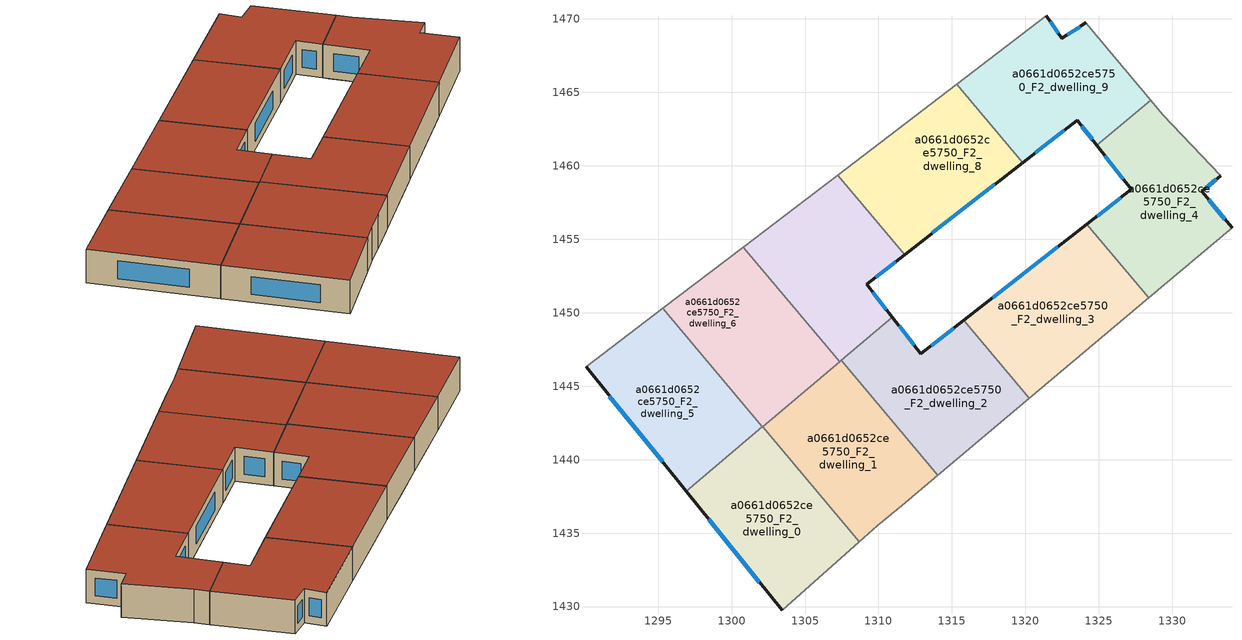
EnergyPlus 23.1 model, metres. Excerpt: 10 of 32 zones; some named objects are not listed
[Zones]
a0661d0652ce5750_F2_dwelling_0
 floor to a0661d0652ce5750_F1_dwelling_0 (EU_floor_Construction): 1302.07,1442.21 1308.5,1434.24 1303.43,1429.76 1296.9,1437.86 z6
 floor to a0661d0652ce5750_F1_dwelling_1 (EU_floor_Construction): 1302.12,1442.25 1308.7,1434.42 1308.5,1434.24 1302.07,1442.21 z6
 wall outside (EU_wall_Construction): 1296.9,1437.86 1303.43,1429.76 z6:9
 wall to a0661d0652ce5750_F2_dwelling_1 (EU_wall_Construction): 1308.7,1434.42 1302.12,1442.25 z6:9
 wall adiabatic (EU_wall_Construction): 1303.43,1429.76 1308.7,1434.42 z6:9
 wall to a0661d0652ce5750_F2_dwelling_5 (EU_wall_Construction): 1302.1,1442.23 1296.9,1437.86 z6:9
 wall to a0661d0652ce5750_F2_dwelling_6 (EU_wall_Construction): 1302.12,1442.25 1302.1,1442.23 z6:9
 window (EU_Window_Construction): 1298.44,1435.96 1301.9,1431.66 z6.7:8.3
 roof outside (EU_roof_Construction): 1308.7,1434.42 1302.12,1442.25 1296.9,1437.86 1303.43,1429.76 z9
a0661d0652ce5750_F2_dwelling_1
 floor to a0661d0652ce5750_F1_dwelling_1 (EU_floor_Construction): 1307.37,1446.67 1313.78,1438.72 1311.62,1436.91 1309.93,1435.5 1308.7,1434.42 1302.12,1442.25 z6
 floor to a0661d0652ce5750_F1_dwelling_2 (EU_floor_Construction): 1307.47,1446.75 1314.04,1438.94 1313.78,1438.72 1307.37,1446.67 z6
 wall to a0661d0652ce5750_F2_dwelling_2 (EU_wall_Construction): 1314.04,1438.94 1307.47,1446.75 z6:9
 wall adiabatic (EU_wall_Construction): 1308.7,1434.42 1309.93,1435.5 1311.62,1436.91 1314.04,1438.94 z6:9
 wall to a0661d0652ce5750_F2_dwelling_6 (EU_wall_Construction): 1307.37,1446.67 1302.12,1442.25 z6:9
 wall to a0661d0652ce5750_F2_dwelling_7 (EU_wall_Construction): 1307.47,1446.75 1307.37,1446.67 z6:9
 roof outside (EU_roof_Construction): 1311.62,1436.91 1314.04,1438.94 1307.47,1446.75 1302.12,1442.25 1308.7,1434.42 1309.93,1435.5 z9
a0661d0652ce5750_F2_dwelling_2
 floor to a0661d0652ce5750_F1_dwelling_2 (EU_floor_Construction): 1315.6,1449.32 1319.96,1443.92 1314.04,1438.94 1307.47,1446.75 1308.62,1447.72 1310.99,1449.63 1312.89,1447.21 z6
 floor to a0661d0652ce5750_F1_dwelling_3 (EU_floor_Construction): 1315.81,1449.49 1320.27,1444.19 1319.96,1443.92 1315.6,1449.32 z6
 floor to a0661d0652ce5750_F1_dwelling_7 (EU_floor_Construction): 1310.95,1449.68 1310.99,1449.63 1308.63,1447.73 z6
 wall outside (EU_wall_Construction): 1315.81,1449.49 1312.89,1447.21 1310.95,1449.68 z6:9
 wall to a0661d0652ce5750_F2_dwelling_3 (EU_wall_Construction): 1320.27,1444.19 1315.81,1449.49 z6:9
 wall adiabatic (EU_wall_Construction): 1314.04,1438.94 1320.27,1444.19 z6:9
 wall to a0661d0652ce5750_F2_dwelling_7 (EU_wall_Construction): 1310.95,1449.68 1307.47,1446.75 z6:9
 window (EU_Window_Construction): 1312.43,1447.79 1311.4,1449.1 / 1315.13,1448.95 1313.58,1447.74 z6.7:8.3
 roof outside (EU_roof_Construction): 1320.27,1444.19 1315.81,1449.49 1312.89,1447.21 1310.95,1449.68 1307.47,1446.75 1314.04,1438.94 z9
a0661d0652ce5750_F2_dwelling_3
 floor to a0661d0652ce5750_F1_dwelling_3 (EU_floor_Construction): 1323.95,1455.84 1328.06,1450.74 1320.27,1444.19 1315.81,1449.49 z6
 floor to a0661d0652ce5750_F1_dwelling_4 (EU_floor_Construction): 1324.18,1456.02 1328.39,1451.02 1328.06,1450.74 1323.95,1455.84 z6
 wall outside (EU_wall_Construction): 1324.18,1456.02 1315.81,1449.49 z6:9
 wall to a0661d0652ce5750_F2_dwelling_4 (EU_wall_Construction): 1328.39,1451.02 1324.18,1456.02 z6:9
 wall adiabatic (EU_wall_Construction): 1320.27,1444.19 1328.39,1451.02 z6:9
 window (EU_Window_Construction): 1322.21,1454.49 1317.78,1451.02 z6.7:8.3
 roof outside (EU_roof_Construction): 1328.39,1451.02 1324.18,1456.02 1315.81,1449.49 1320.27,1444.19 z9
a0661d0652ce5750_F2_dwelling_4
 floor to a0661d0652ce5750_F1_dwelling_4 (EU_floor_Construction): 1329.34,1463.49 1333.29,1459.33 1332.01,1458.26 1334.06,1455.8 1328.39,1451.02 1324.18,1456.02 1327.22,1458.39 1325.14,1461.04 1328.87,1464.05 z6
 floor to a0661d0652ce5750_F1_dwelling_10 (EU_floor_Construction): 1328.52,1464.46 1328.87,1464.05 1325.14,1461.04 1324.86,1461.39 z6
 wall outside (EU_wall_Construction): 1324.86,1461.39 1327.22,1458.39 1324.18,1456.02 / 1334.06,1455.8 1332.01,1458.26 1333.29,1459.33 z6:9
 wall adiabatic (EU_wall_Construction): 1328.39,1451.02 1334.06,1455.8 / 1333.29,1459.33 1329.34,1463.49 1328.52,1464.46 z6:9
 wall to a0661d0652ce5750_F2_dwelling_9 (EU_wall_Construction): 1328.52,1464.46 1324.86,1461.39 z6:9
 window (EU_Window_Construction): 1326.5,1457.83 1324.89,1456.58 / 1325.42,1460.68 1326.66,1459.09 / 1332.31,1458.51 1332.99,1459.08 / 1333.58,1456.37 1332.49,1457.68 z6.7:8.3
 roof outside (EU_roof_Construction): 1334.06,1455.8 1332.01,1458.26 1333.29,1459.33 1329.34,1463.49 1328.52,1464.46 1324.86,1461.39 1327.22,1458.39 1324.18,1456.02 1328.39,1451.02 z9
a0661d0652ce5750_F2_dwelling_5
 floor to a0661d0652ce5750_F1_dwelling_5 (EU_floor_Construction): 1294.62,1449.76 1301.14,1441.68 1296.7,1438.11 1290.09,1446.3 z6
 floor to a0661d0652ce5750_F1_dwelling_0 (EU_floor_Construction): 1301.96,1442.35 1302.07,1442.21 1296.9,1437.86 1296.7,1438.11 z6
 floor to a0661d0652ce5750_F1_dwelling_6 (EU_floor_Construction): 1295.32,1450.29 1301.99,1442.37 1301.14,1441.68 1294.62,1449.76 z6
 wall outside (EU_wall_Construction): 1290.09,1446.3 1296.9,1437.86 z6:9
 wall to a0661d0652ce5750_F2_dwelling_6 (EU_wall_Construction): 1302.1,1442.23 1295.32,1450.29 z6:9
 wall adiabatic (EU_wall_Construction): 1295.32,1450.29 1290.09,1446.3 z6:9
 window (EU_Window_Construction): 1291.69,1444.32 1295.31,1439.84 z6.7:8.3
 roof outside (EU_roof_Construction): 1302.1,1442.23 1295.32,1450.29 1290.09,1446.3 1296.9,1437.86 z9
a0661d0652ce5750_F2_dwelling_6
 floor to a0661d0652ce5750_F1_dwelling_6 (EU_floor_Construction): 1299.22,1453.26 1305.64,1445.31 1301.99,1442.37 1295.32,1450.29 z6
 floor to a0661d0652ce5750_F1_dwelling_7 (EU_floor_Construction): 1300.81,1454.47 1307.35,1446.69 1305.64,1445.31 1299.22,1453.26 z6
 floor to a0661d0652ce5750_F1_dwelling_1 (EU_floor_Construction): 1307.35,1446.69 1307.37,1446.67 1302.1,1442.23 1301.99,1442.37 z6
 wall to a0661d0652ce5750_F2_dwelling_7 (EU_wall_Construction): 1307.37,1446.67 1300.81,1454.47 z6:9
 wall adiabatic (EU_wall_Construction): 1300.81,1454.47 1295.32,1450.29 z6:9
 roof outside (EU_roof_Construction): 1307.37,1446.67 1300.81,1454.47 1295.32,1450.29 1302.1,1442.23 z9
a0661d0652ce5750_F2_dwelling_7
 floor to a0661d0652ce5750_F1_dwelling_7 (EU_floor_Construction): 1309.19,1451.92 1310.95,1449.68 1308.62,1447.72 1307.35,1446.69 1300.81,1454.47 1303.89,1456.82 1308.36,1451.28 z6
 floor to a0661d0652ce5750_F1_dwelling_8 (EU_floor_Construction): 1307.23,1459.37 1311.79,1453.96 1309.09,1451.84 1308.36,1451.28 1303.89,1456.82 z6
 floor to a0661d0652ce5750_F1_dwelling_2 (EU_floor_Construction): 1308.62,1447.72 1307.37,1446.67 1307.35,1446.69 z6
 wall outside (EU_wall_Construction): 1310.95,1449.68 1309.19,1451.92 1311.79,1453.96 z6:9
 wall adiabatic (EU_wall_Construction): 1307.23,1459.37 1300.81,1454.47 z6:9
 wall to a0661d0652ce5750_F2_dwelling_8 (EU_wall_Construction): 1311.79,1453.96 1307.23,1459.37 z6:9
 window (EU_Window_Construction): 1309.8,1452.4 1311.18,1453.48 / 1310.54,1450.21 1309.6,1451.4 z6.7:8.3
 roof outside (EU_roof_Construction): 1310.95,1449.68 1309.19,1451.92 1311.79,1453.96 1307.23,1459.37 1300.81,1454.47 1307.37,1446.67 z9
a0661d0652ce5750_F2_dwelling_8
 floor to a0661d0652ce5750_F1_dwelling_8 (EU_floor_Construction): 1310.24,1461.67 1314.66,1456.19 1311.79,1453.96 1307.23,1459.37 z6
 floor to a0661d0652ce5750_F1_dwelling_9 (EU_floor_Construction): 1315.33,1465.55 1319.81,1460.22 1314.66,1456.19 1310.24,1461.67 z6
 wall outside (EU_wall_Construction): 1311.79,1453.96 1319.81,1460.22 z6:9
 wall to a0661d0652ce5750_F2_dwelling_9 (EU_wall_Construction): 1319.81,1460.22 1315.33,1465.55 z6:9
 wall adiabatic (EU_wall_Construction): 1315.33,1465.55 1307.23,1459.37 z6:9
 window (EU_Window_Construction): 1313.67,1455.43 1317.93,1458.75 z6.7:8.3
 roof outside (EU_roof_Construction): 1319.81,1460.22 1315.33,1465.55 1307.23,1459.37 1311.79,1453.96 z9
a0661d0652ce5750_F2_dwelling_9
 floor to a0661d0652ce5750_F1_dwelling_10 (EU_floor_Construction): 1324.12,1469.72 1328.52,1464.46 1324.86,1461.39 1323.51,1463.11 1321.38,1461.44 1317.02,1466.84 1321.44,1470.2 1322.46,1468.67 z6
 floor to a0661d0652ce5750_F1_dwelling_9 (EU_floor_Construction): 1317.02,1466.84 1321.38,1461.44 1319.81,1460.22 1315.33,1465.55 z6
 wall outside (EU_wall_Construction): 1319.81,1460.22 1323.51,1463.11 1324.86,1461.39 / 1324.12,1469.72 1322.46,1468.67 1321.44,1470.2 z6:9
 wall adiabatic (EU_wall_Construction): 1321.44,1470.2 1315.33,1465.55 / 1328.52,1464.46 1324.12,1469.72 z6:9
 window (EU_Window_Construction): 1320.68,1460.9 1322.64,1462.43 / 1322.22,1469.03 1321.68,1469.84 / 1323.73,1469.48 1322.85,1468.92 / 1323.83,1462.7 1324.55,1461.79 z6.7:8.3
 roof outside (EU_roof_Construction): 1324.86,1461.39 1328.52,1464.46 1324.12,1469.72 1322.46,1468.67 1321.44,1470.2 1315.33,1465.55 1319.81,1460.22 1323.51,1463.11 z9
[Building]
EU S2 Campaign: North Axis=0; Terrain=City; Solar Distribution=FullExterior
[Site:Location]
Budapest.Ferenc.Liszt.Intl.AP: Latitude=47.437; Longitude=19.256; Time Zone=1; Elevation=185
[SizingPeriod:WeatherFileDays]
AnnualSizingPeriod: Begin Month=1; Begin Day of Month=1; End Month=12; End Day of Month=31; Day of Week for Start Day=Monday; Use Weather File Daylight Saving Period=No; Use Weather File Rain and Snow Indicators=No
[MATERIAL]
EU_InternalMass_Material: Roughness=MediumRough; Thickness=0.1; Conductivity=1; Density=1800; Specific Heat=900; Thermal Absorptance=0.9; Solar Absorptance=0.7; Visible Absorptance=0.7
[MATERIAL:NOMASS] Roughness=MediumRough; Thermal Absorptance=0.9; Solar Absorptance=0.7; Visible Absorptance=0.7
Name | Thermal Resistance
EU_wall_NoMass | 0.832559
EU_roof_NoMass | 1.39638
EU_floor_NoMass | 0.872794
[WINDOWMATERIAL:SIMPLEGLAZINGSYSTEM]
EU_Window_SimpleGlazing: UFactor=2.79869; Solar Heat Gain Coefficient=0.75; Visible Transmittance=0.75
[CONSTRUCTION]
EU_wall_Construction: EU_wall_NoMass
EU_roof_Construction: EU_roof_NoMass
EU_floor_Construction: EU_floor_NoMass
EU_Window_Construction: EU_Window_SimpleGlazing
EU_InternalMass_Construction: EU_InternalMass_Material
[ZONE] Type=1; Multiplier=1; Ceiling Height=autocalculate; Floor Area=autocalculate; Part of Total Floor Area=Yes
Name | Volume
a0661d0652ce5750_F2_dwelling_0 | 214.197
a0661d0652ce5750_F2_dwelling_1 | 214.217
a0661d0652ce5750_F2_dwelling_2 | 214.185
a0661d0652ce5750_F2_dwelling_3 | 214.176
a0661d0652ce5750_F2_dwelling_4 | 214.215
a0661d0652ce5750_F2_dwelling_5 | 214.189
a0661d0652ce5750_F2_dwelling_6 | 214.166
a0661d0652ce5750_F2_dwelling_7 | 214.204
a0661d0652ce5750_F2_dwelling_8 | 214.194
a0661d0652ce5750_F2_dwelling_9 | 214.213
[INTERNALMASS] Construction=EU_InternalMass_Construction
Name | Zone or ZoneList | Surface Area
a0661d0652ce5750_F2_dwelling_0_EU_InternalMass | a0661d0652ce5750_F2_dwelling_0 | 71.3991
a0661d0652ce5750_F2_dwelling_1_EU_InternalMass | a0661d0652ce5750_F2_dwelling_1 | 71.4055
a0661d0652ce5750_F2_dwelling_2_EU_InternalMass | a0661d0652ce5750_F2_dwelling_2 | 71.3949
a0661d0652ce5750_F2_dwelling_3_EU_InternalMass | a0661d0652ce5750_F2_dwelling_3 | 71.3918
a0661d0652ce5750_F2_dwelling_4_EU_InternalMass | a0661d0652ce5750_F2_dwelling_4 | 71.4048
a0661d0652ce5750_F2_dwelling_5_EU_InternalMass | a0661d0652ce5750_F2_dwelling_5 | 71.3963
a0661d0652ce5750_F2_dwelling_6_EU_InternalMass | a0661d0652ce5750_F2_dwelling_6 | 71.3887
a0661d0652ce5750_F2_dwelling_7_EU_InternalMass | a0661d0652ce5750_F2_dwelling_7 | 71.4016
a0661d0652ce5750_F2_dwelling_8_EU_InternalMass | a0661d0652ce5750_F2_dwelling_8 | 71.3979
a0661d0652ce5750_F2_dwelling_9_EU_InternalMass | a0661d0652ce5750_F2_dwelling_9 | 71.4041
[OTHEREQUIPMENT] Fuel Type=Electricity; Design Level Calculation Method=Watts/Area; Power per Zone Floor Area=1; Fraction Latent=0; Fraction Radiant=0; Fraction Lost=0; Carbon Dioxide Generation Rate=0; EndUse Subcategory=EU_Step8_InternalGains
Name | Zone or ZoneList or Space or SpaceList | Schedule
EU_Step8_InternalGain_a0661d0652ce5750_F2_dwelling_0_f000 | a0661d0652ce5750_F2_dwelling_0 | EU_Step8_GainSchedule_a0661d0652ce5750_F2_dwelling_0_f000
EU_Step8_InternalGain_a0661d0652ce5750_F2_dwelling_1_f000 | a0661d0652ce5750_F2_dwelling_1 | EU_Step8_GainSchedule_a0661d0652ce5750_F2_dwelling_1_f000
EU_Step8_InternalGain_a0661d0652ce5750_F2_dwelling_2_f000 | a0661d0652ce5750_F2_dwelling_2 | EU_Step8_GainSchedule_a0661d0652ce5750_F2_dwelling_2_f000
EU_Step8_InternalGain_a0661d0652ce5750_F2_dwelling_3_f000 | a0661d0652ce5750_F2_dwelling_3 | EU_Step8_GainSchedule_a0661d0652ce5750_F2_dwelling_3_f000
EU_Step8_InternalGain_a0661d0652ce5750_F2_dwelling_4_f000 | a0661d0652ce5750_F2_dwelling_4 | EU_Step8_GainSchedule_a0661d0652ce5750_F2_dwelling_4_f000
EU_Step8_InternalGain_a0661d0652ce5750_F2_dwelling_5_f000 | a0661d0652ce5750_F2_dwelling_5 | EU_Step8_GainSchedule_a0661d0652ce5750_F2_dwelling_5_f000
EU_Step8_InternalGain_a0661d0652ce5750_F2_dwelling_6_f000 | a0661d0652ce5750_F2_dwelling_6 | EU_Step8_GainSchedule_a0661d0652ce5750_F2_dwelling_6_f000
EU_Step8_InternalGain_a0661d0652ce5750_F2_dwelling_7_f000 | a0661d0652ce5750_F2_dwelling_7 | EU_Step8_GainSchedule_a0661d0652ce5750_F2_dwelling_7_f000
EU_Step8_InternalGain_a0661d0652ce5750_F2_dwelling_8_f000 | a0661d0652ce5750_F2_dwelling_8 | EU_Step8_GainSchedule_a0661d0652ce5750_F2_dwelling_8_f000
EU_Step8_InternalGain_a0661d0652ce5750_F2_dwelling_9_f000 | a0661d0652ce5750_F2_dwelling_9 | EU_Step8_GainSchedule_a0661d0652ce5750_F2_dwelling_9_f000
[ZONEVENTILATION:DESIGNFLOWRATE] Schedule=EU_AlwaysOn; Design Flow Rate Calculation Method=AirChanges/Hour; Air Changes per Hour=0.475469; Ventilation Type=Natural; Fan Pressure Rise=0; Fan Total Efficiency=1; Constant Term Coefficient=1; Temperature Term Coefficient=0; Velocity Term Coefficient=0; Velocity Squared Term Coefficient=0; Minimum Indoor Temperature=-100; Maximum Indoor Temperature=100; Delta Temperature=-100; Minimum Outdoor Temperature=-100; Maximum Outdoor Temperature=100; Maximum Wind Speed=40
Name | Zone or ZoneList or Space or SpaceList
EU_ConstantAir_a0661d0652ce5750_F2_dwelling_0 | a0661d0652ce5750_F2_dwelling_0
EU_ConstantAir_a0661d0652ce5750_F2_dwelling_1 | a0661d0652ce5750_F2_dwelling_1
EU_ConstantAir_a0661d0652ce5750_F2_dwelling_2 | a0661d0652ce5750_F2_dwelling_2
EU_ConstantAir_a0661d0652ce5750_F2_dwelling_3 | a0661d0652ce5750_F2_dwelling_3
EU_ConstantAir_a0661d0652ce5750_F2_dwelling_4 | a0661d0652ce5750_F2_dwelling_4
EU_ConstantAir_a0661d0652ce5750_F2_dwelling_5 | a0661d0652ce5750_F2_dwelling_5
EU_ConstantAir_a0661d0652ce5750_F2_dwelling_6 | a0661d0652ce5750_F2_dwelling_6
EU_ConstantAir_a0661d0652ce5750_F2_dwelling_7 | a0661d0652ce5750_F2_dwelling_7
EU_ConstantAir_a0661d0652ce5750_F2_dwelling_8 | a0661d0652ce5750_F2_dwelling_8
EU_ConstantAir_a0661d0652ce5750_F2_dwelling_9 | a0661d0652ce5750_F2_dwelling_9
[HVACTEMPLATE:ZONE:IDEALLOADSAIRSYSTEM] System Availability Schedule=EU_AlwaysOn; Maximum Heating Supply Air Temperature=50; Minimum Cooling Supply Air Temperature=13; Maximum Heating Supply Air Humidity Ratio=0.0156; Minimum Cooling Supply Air Humidity Ratio=0.0077; Heating Limit=NoLimit; Cooling Limit=NoLimit; Heating Availability Schedule=EU_AlwaysOn; Cooling Availability Schedule=EU_CoolingOff; Dehumidification Control Type=ConstantSensibleHeatRatio; Cooling Sensible Heat Ratio=0.7; Dehumidification Setpoint=60; Humidification Control Type=None; Humidification Setpoint=30; Outdoor Air Method=None; Outdoor Air Flow Rate per Person=0.00944; Outdoor Air Flow Rate per Zone Floor Area=0; Outdoor Air Flow Rate per Zone=0; Demand Controlled Ventilation Type=None; Outdoor Air Economizer Type=NoEconomizer; Heat Recovery Type=None; Sensible Heat Recovery Effectiveness=0.7; Latent Heat Recovery Effectiveness=0.65
Name | Template Thermostat
a0661d0652ce5750_F2_dwelling_0 | EU_HeatOnly_a0661d0652ce5750_F2_dwelling_0
a0661d0652ce5750_F2_dwelling_1 | EU_HeatOnly_a0661d0652ce5750_F2_dwelling_1
a0661d0652ce5750_F2_dwelling_2 | EU_HeatOnly_a0661d0652ce5750_F2_dwelling_2
a0661d0652ce5750_F2_dwelling_3 | EU_HeatOnly_a0661d0652ce5750_F2_dwelling_3
a0661d0652ce5750_F2_dwelling_4 | EU_HeatOnly_a0661d0652ce5750_F2_dwelling_4
a0661d0652ce5750_F2_dwelling_5 | EU_HeatOnly_a0661d0652ce5750_F2_dwelling_5
a0661d0652ce5750_F2_dwelling_6 | EU_HeatOnly_a0661d0652ce5750_F2_dwelling_6
a0661d0652ce5750_F2_dwelling_7 | EU_HeatOnly_a0661d0652ce5750_F2_dwelling_7
a0661d0652ce5750_F2_dwelling_8 | EU_HeatOnly_a0661d0652ce5750_F2_dwelling_8
a0661d0652ce5750_F2_dwelling_9 | EU_HeatOnly_a0661d0652ce5750_F2_dwelling_9
[SIZING:ZONE] Zone Cooling Design Supply Air Temperature Input Method=SupplyAirTemperature; Zone Cooling Design Supply Air Temperature=13; Zone Heating Design Supply Air Temperature Input Method=SupplyAirTemperature; Zone Heating Design Supply Air Temperature=50; Zone Cooling Design Supply Air Humidity Ratio=0.008; Zone Heating Design Supply Air Humidity Ratio=0.008; Cooling Design Air Flow Method=DesignDay; Cooling Design Air Flow Rate=0; Cooling Minimum Air Flow per Zone Floor Area=0.000762; Cooling Minimum Air Flow=0; Cooling Minimum Air Flow Fraction=0.2; Heating Design Air Flow Method=DesignDay; Heating Design Air Flow Rate=0; Heating Maximum Air Flow per Zone Floor Area=0.002032; Heating Maximum Air Flow=0.141576; Heating Maximum Air Flow Fraction=0.3; Account for Dedicated Outdoor Air System=No; Dedicated Outdoor Air System Control Strategy=NeutralSupplyAir; Dedicated Outdoor Air Low Setpoint Temperature for Design=autosize; Dedicated Outdoor Air High Setpoint Temperature for Design=autosize; Zone Load Sizing Method=Sensible Load Only No Latent Load; Zone Latent Cooling Design Supply Air Humidity Ratio Input Method=HumidityRatioDifference; Zone Cooling Design Supply Air Humidity Ratio Difference=0.005; Zone Latent Heating Design Supply Air Humidity Ratio Input Method=HumidityRatioDifference; Zone Humidification Design Supply Air Humidity Ratio Difference=0.005
a0661d0652ce5750_F2_dwelling_0; a0661d0652ce5750_F2_dwelling_1; a0661d0652ce5750_F2_dwelling_2; a0661d0652ce5750_F2_dwelling_3; a0661d0652ce5750_F2_dwelling_4; a0661d0652ce5750_F2_dwelling_5; a0661d0652ce5750_F2_dwelling_6; a0661d0652ce5750_F2_dwelling_7; a0661d0652ce5750_F2_dwelling_8; a0661d0652ce5750_F2_dwelling_9
[SCHEDULE:CONSTANT]
Name | Hourly Value
EU_AlwaysOn | 1
EU_CoolingOff | 0
[SCHEDULE:FILE] Column Number=1; Rows to Skip at Top=0; Number of Hours of Data=8760; Column Separator=Comma; Interpolate to Timestep=No; Minutes per Item=60; Adjust Schedule for Daylight Savings=Yes
Name | File
EU_Step8_GainSchedule_a0661d0652ce5750_F2_dwelling_0_f000 | ../../schedules/a0661d0652ce5750/a0661d0652ce5750_F2_dwelling_0_f000_gain.csv
EU_Step8_GainSchedule_a0661d0652ce5750_F2_dwelling_1_f000 | ../../schedules/a0661d0652ce5750/a0661d0652ce5750_F2_dwelling_1_f000_gain.csv
EU_Step8_GainSchedule_a0661d0652ce5750_F2_dwelling_2_f000 | ../../schedules/a0661d0652ce5750/a0661d0652ce5750_F2_dwelling_2_f000_gain.csv
EU_Step8_GainSchedule_a0661d0652ce5750_F2_dwelling_3_f000 | ../../schedules/a0661d0652ce5750/a0661d0652ce5750_F2_dwelling_3_f000_gain.csv
EU_Step8_GainSchedule_a0661d0652ce5750_F2_dwelling_4_f000 | ../../schedules/a0661d0652ce5750/a0661d0652ce5750_F2_dwelling_4_f000_gain.csv
EU_Step8_GainSchedule_a0661d0652ce5750_F2_dwelling_5_f000 | ../../schedules/a0661d0652ce5750/a0661d0652ce5750_F2_dwelling_5_f000_gain.csv
EU_Step8_GainSchedule_a0661d0652ce5750_F2_dwelling_6_f000 | ../../schedules/a0661d0652ce5750/a0661d0652ce5750_F2_dwelling_6_f000_gain.csv
EU_Step8_GainSchedule_a0661d0652ce5750_F2_dwelling_7_f000 | ../../schedules/a0661d0652ce5750/a0661d0652ce5750_F2_dwelling_7_f000_gain.csv
EU_Step8_GainSchedule_a0661d0652ce5750_F2_dwelling_8_f000 | ../../schedules/a0661d0652ce5750/a0661d0652ce5750_F2_dwelling_8_f000_gain.csv
EU_Step8_GainSchedule_a0661d0652ce5750_F2_dwelling_9_f000 | ../../schedules/a0661d0652ce5750/a0661d0652ce5750_F2_dwelling_9_f000_gain.csv
